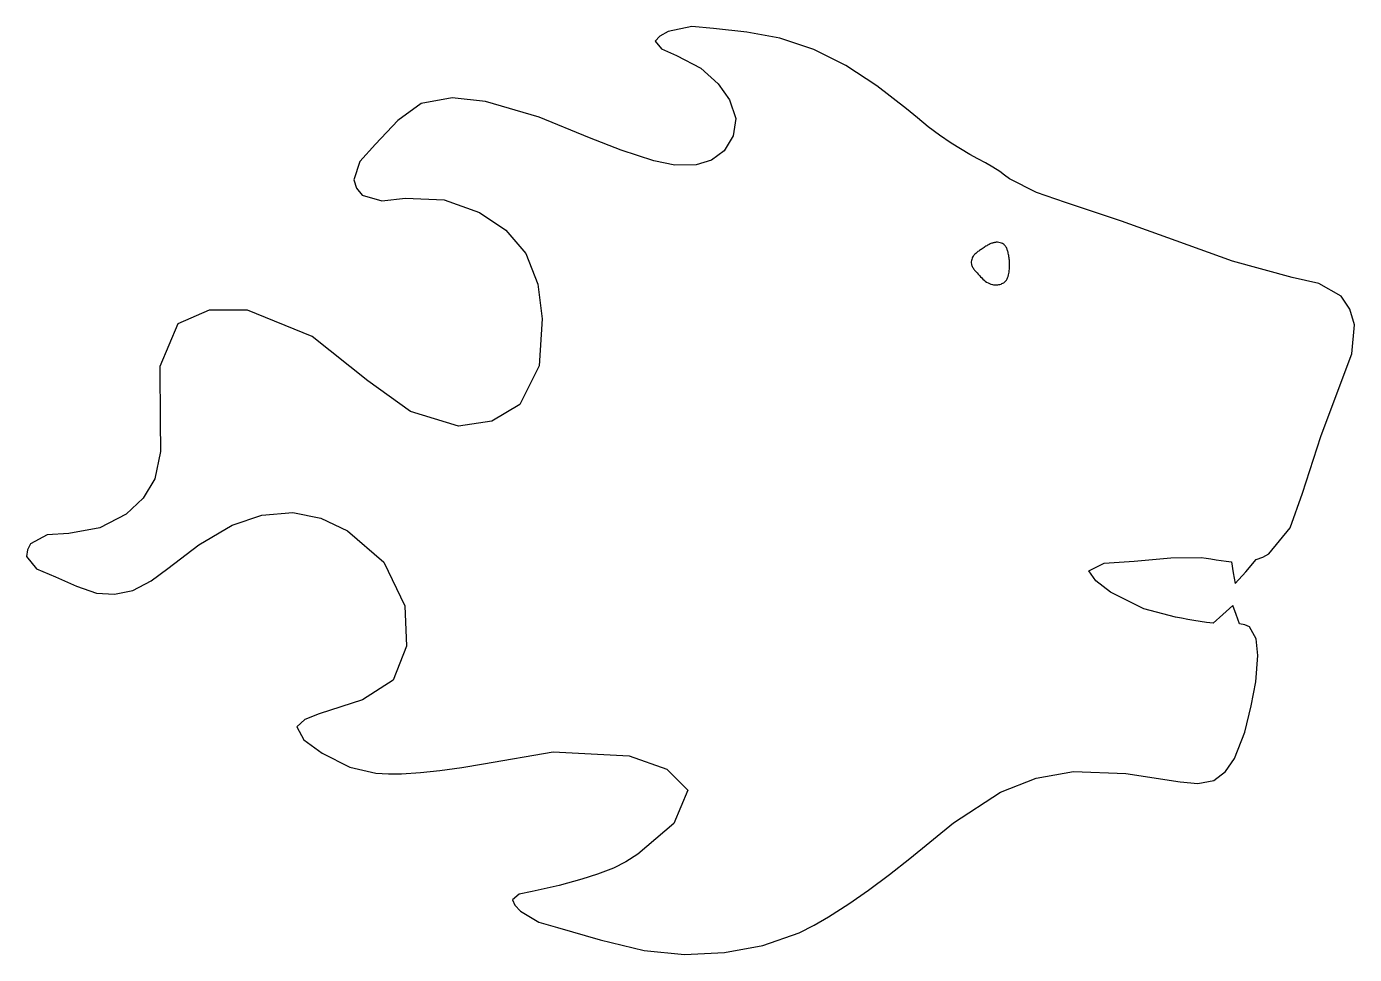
# Model space of a CAD drawing. Extents: x 3.9 to 51.2, y 5.3 to 38.3.
import ezdxf

# ---------------------------------------------------------------- set-up
doc = ezdxf.new("R2010")
doc.units = 0
doc.layers.get('0').update_dxf_attribs({"linetype": 'CONTINUOUS'})

msp = doc.modelspace()

# ---------------------------------------------------------------- linework, layer by layer
at = {"color": 7}
for points in [[(28.376598, 38.232276), (27.603094, 38.295254), (26.765545, 38.11694), (26.465092, 37.957301), (26.30177, 37.77487), (26.528887, 37.504786), (27.062508, 37.262134), (27.925731, 36.809732), (28.545226, 36.260291), (28.954558, 35.68894), (29.170274, 35.01779), (29.086037, 34.405605), (28.764653, 33.875471), (28.307501, 33.54507), (27.767521, 33.374249), (27.005229, 33.364908), (26.249075, 33.519791), (25.088148, 33.890581), (23.966883, 34.334068), (22.171274, 35.068263), (20.261164, 35.626832), (19.065417, 35.757817), (17.97197, 35.558161), (17.137273, 34.948804), (16.338063, 34.104759), (15.778738, 33.498693), (15.563361, 32.836038), (15.666542, 32.541739), (15.863062, 32.295864), (16.567241, 32.092057), (17.405216, 32.182123), (18.789939, 32.125978), (20.045134, 31.676753), (20.977295, 31.049794), (21.699541, 30.220035), (22.127404, 29.127333), (22.273549, 27.89587), (22.1659, 26.220464), (21.478499, 24.844791), (20.484183, 24.249435), (19.301485, 24.071728), (17.586982, 24.596077), (16.06466, 25.691012), (14.077439, 27.265846), (11.783367, 28.203484), (10.417888, 28.198856), (9.292373, 27.716205), (8.65485, 26.197254), (8.665148, 24.244629), (8.685538, 23.170426), (8.480919, 22.195441), (8.057893, 21.509774), (7.461586, 20.944322), (6.515423, 20.449742), (5.410774, 20.249418), (4.641823, 20.201358), (4.05114, 19.886477), (3.939946, 19.665638), (3.908833, 19.432573), (4.266822, 18.996622), (4.934524, 18.714837), (5.692901, 18.37617), (6.402756, 18.133126), (7.045624, 18.096073), (7.690582, 18.225517), (8.344243, 18.561074), (8.938552, 19.005879), (10.042969, 19.846455), (11.232849, 20.542827), (12.288596, 20.901153), (13.389055, 20.995387), (14.396775, 20.791555), (15.341468, 20.346434), (16.631608, 19.227228), (17.385944, 17.678523), (17.446066, 16.243172), (16.973996, 15.03491), (15.870372, 14.327399), (14.327232, 13.837687), (13.825133, 13.632512), (13.541817, 13.37171), (13.785777, 12.904265), (14.439171, 12.435353), (15.422971, 11.937824), (16.355705, 11.72102), (16.803188, 11.693927), (17.262933, 11.696749), (17.947403, 11.738885), (18.625325, 11.812009), (19.412693, 11.919423), (20.192163, 12.047467), (22.674136, 12.475993), (25.379223, 12.333358), (26.711871, 11.868171), (27.46186, 11.117065), (26.961335, 9.930179), (25.686676, 8.837189), (25.251621, 8.563829), (24.813685, 8.343103), (24.251116, 8.126751), (23.68687, 7.947935), (22.881375, 7.722129), (21.920774, 7.514272), (21.455975, 7.408891), (21.220397, 7.216161), (21.304445, 7.017844), (21.504554, 6.808632), (22.153649, 6.420605), (22.820357, 6.226634), (24.344893, 5.787524), (25.913143, 5.403674), (27.341139, 5.268941), (28.776108, 5.338875), (30.133862, 5.581615), (31.428128, 6.032606), (31.963289, 6.305063), (32.481785, 6.610089), (33.199854, 7.073385), (33.901258, 7.560218), (34.647964, 8.107955), (35.379239, 8.678439), (36.933107, 9.95129), (38.604878, 11.046171), (39.873199, 11.540201), (41.198839, 11.783674), (43.072363, 11.710606), (45.010072, 11.412467), (45.6324, 11.351253), (46.200398, 11.453784), (46.619817, 11.77944), (46.940783, 12.247591), (47.311538, 13.177428), (47.532433, 14.12005), (47.697087, 14.973073), (47.769904, 15.907321), (47.714817, 16.502319), (47.470675, 16.929017), (47.307398, 17.001872), (47.112267, 17.033538), (47.000653, 17.368016), (46.882436, 17.694293), (46.529608, 17.372283), (46.184105, 17.059954), (45.947984, 17.083463), (45.717807, 17.11392), (45.492873, 17.149971), (45.272491, 17.190256), (45.055967, 17.23341), (44.842604, 17.278069), (43.714963, 17.571789), (42.520339, 18.168681), (42.001445, 18.566998), (41.755697, 18.926656), (42.293779, 19.190181), (43.368803, 19.264177), (44.670229, 19.386201), (45.754385, 19.399155), (45.926264, 19.376436), (46.101987, 19.348355), (46.281001, 19.317915), (46.462755, 19.288112), (46.646696, 19.26195), (46.832271, 19.242449), (46.896914, 18.853707), (46.962096, 18.477612), (47.339306, 18.884941), (47.710126, 19.321468), (47.946208, 19.408218), (48.163211, 19.523957), (48.919273, 20.454796), (49.359114, 21.689487), (50.012091, 23.700041), (50.742711, 25.638273), (51.114751, 26.642239), (51.212583, 27.6778), (51.050443, 28.232626), (50.733883, 28.700542), (49.945193, 29.146084), (48.996461, 29.368898), (46.871638, 29.949929), (44.860726, 30.663454), (42.910274, 31.366371), (40.917892, 32.037349), (39.882221, 32.388848), (38.924656, 32.879037), (38.750327, 33.004603), (38.576058, 33.131019), (38.326618, 33.292905), (38.069105, 33.441777), (37.791279, 33.592568), (37.513544, 33.743343), (37.174164, 33.939752), (36.84196, 34.148247), (36.430045, 34.430805), (36.030834, 34.730895), (35.641533, 35.046199), (35.255767, 35.366117), (34.204243, 36.181085), (33.088337, 36.906642), (31.948701, 37.47504), (30.746984, 37.881987), (29.571636, 38.102285), (28.3766, 38.23244)], [(28.376598, 38.232275), (28.376598, 38.232275)], [(38.448403, 30.621094), (38.448403, 30.621094)]]:
    msp.add_lwpolyline(points, dxfattribs=at)
msp.add_open_spline([(38.448403, 30.621096), (38.480503, 30.617692), (38.54324, 30.61104), (38.63367, 30.592709), (38.72137, 30.552746), (38.790222, 30.474951), (38.838596, 30.374764), (38.878422, 30.248359), (38.909702, 30.101531), (38.925444, 29.933938), (38.926206, 29.751801), (38.915462, 29.556411), (38.872834, 29.357534), (38.770486, 29.199928), (38.621711, 29.123374), (38.47204, 29.095989), (38.292666, 29.106415), (38.101987, 29.191965), (37.928139, 29.349472), (37.79444, 29.500759), (37.681168, 29.623448), (37.604849, 29.725133), (37.563599, 29.830013), (37.560731, 29.927506), (37.576439, 30.010964), (37.615125, 30.106701), (37.691551, 30.202557), (37.801643, 30.28847), (37.902342, 30.353551), (37.984664, 30.409608), (38.049911, 30.453649), (38.112535, 30.493424), (38.173218, 30.528165), (38.232001, 30.557353), (38.289138, 30.580352), (38.344153, 30.597006), (38.396091, 30.609729), (38.430954, 30.617304), (38.448403, 30.621096)], degree=3, knots=[0, 0, 0, 0, 0.096817, 0.18922, 0.276103, 0.380649, 0.492841, 0.608262, 0.777548, 0.942238, 1.112272, 1.323647, 1.528533, 1.717687, 1.863373, 2.017215, 2.170331, 2.395801, 2.627394, 2.869595, 3.001784, 3.128303, 3.249425, 3.33238, 3.417661, 3.50265, 3.639786, 3.779215, 3.920243, 3.9995, 4.077987, 4.156403, 4.222003, 4.287671, 4.353152, 4.406509, 4.459969, 4.513538, 4.513538, 4.513538, 4.513538], dxfattribs=at)

doc.saveas('drawing.dxf')
